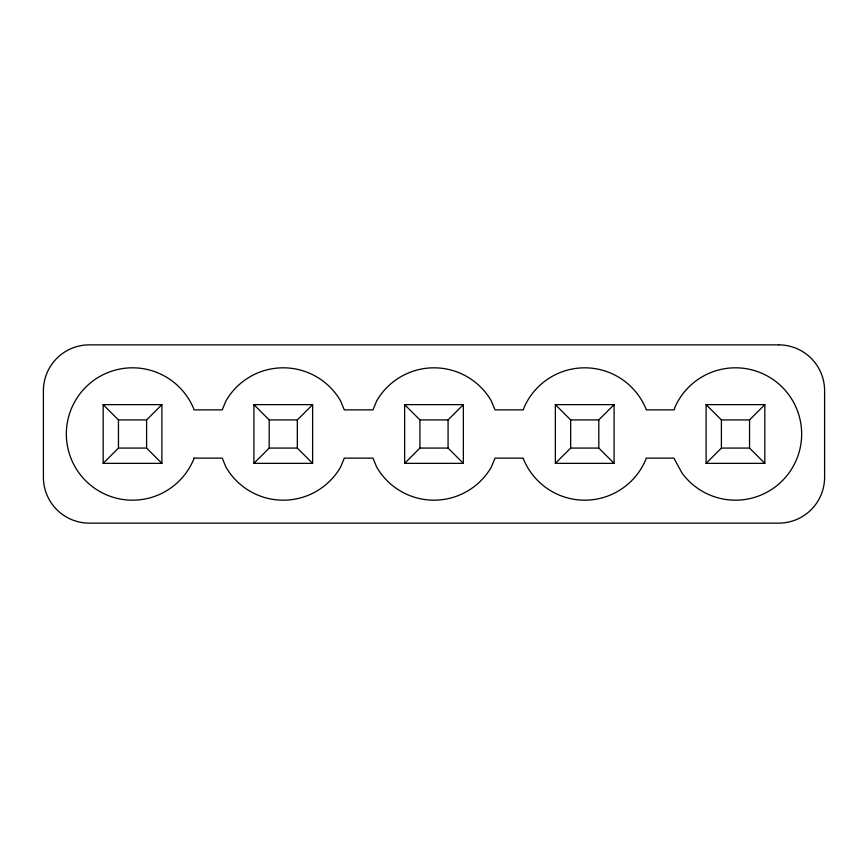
<?xml version="1.0" encoding="UTF-8"?>
<svg xmlns="http://www.w3.org/2000/svg" width="868" height="868" viewBox="0 0 868 868"><rect width="100%" height="100%" fill="white"/><g stroke="black" fill="none" stroke-linecap="round" stroke-linejoin="round"><path stroke-width="1.3" d="M103.173 463.36L118.46 448.072L146.605 448.072L161.893 463.36L161.893 404.64L103.173 404.64L103.173 463.36L161.893 463.36M103.173 404.64L118.46 419.928L146.605 419.928L161.893 404.64M253.901 463.36L269.199 448.072L297.333 448.072L312.632 463.36L253.901 463.36L253.901 404.64L312.632 404.64L312.632 463.36M253.901 404.64L269.199 419.928L297.333 419.928L312.632 404.64M404.64 463.36L419.928 448.072L448.072 448.072L463.36 463.36L404.64 463.36L404.64 404.64L463.36 404.64L463.36 463.36M404.64 404.64L419.928 419.928L448.072 419.928L463.36 404.64M555.368 463.36L570.667 448.072L570.667 419.928L555.368 404.64L614.099 404.64L614.099 463.36L555.368 463.36L555.368 404.64M570.667 419.928L598.801 419.928L614.099 404.64M706.107 463.36L721.395 448.072L749.54 448.072L764.827 463.36L706.107 463.36L706.107 404.64L764.827 404.64L764.827 463.36M706.107 404.64L721.395 419.928L749.54 419.928L764.827 404.64M570.667 448.072L598.801 448.072L614.099 463.36M749.54 419.928L749.54 448.072M721.395 419.928L721.395 448.072M598.801 419.928L598.801 448.072M448.072 419.928L448.072 448.072M419.928 419.928L419.928 448.072M297.333 419.928L297.333 448.072M269.199 419.928L269.199 448.072M146.605 419.928L146.605 448.072M118.46 419.928L118.46 448.072M194.02 458.13L193.727 459.215A66.196 66.196 0 0 1 92.333 486.59A66.196 66.196 0 0 1 92.138 381.562A66.196 66.196 0 0 1 193.64 408.557L193.987 409.87L222.23 409.87L225.94 400.907A66.196 66.196 0 0 1 340.592 400.907L344.303 409.87L372.969 409.87L376.679 400.907A66.196 66.196 0 0 1 491.321 400.907L495.031 409.87L523.317 409.87L523.773 408.21A66.196 66.196 0 0 1 646.074 409.132L646.269 409.87L674.176 409.87L675.011 407.049A66.196 66.196 0 0 1 772.509 379.142A66.196 66.196 0 0 1 783.055 480.004A66.196 66.196 0 0 1 681.901 472.876L673.904 458.13L646.15 458.13L645.694 459.79A66.196 66.196 0 0 1 523.393 458.868L523.198 458.13L495.031 458.13L491.321 467.092A66.196 66.196 0 0 1 376.679 467.092L372.969 458.13L344.303 458.13L340.592 467.092A66.196 66.196 0 0 1 225.94 467.092L222.23 458.13L194.02 458.13M778.715 344.867L89.285 344.867A45.885 45.885 0 0 0 43.4 390.752L43.4 477.248A45.885 45.885 0 0 0 89.285 523.133L778.715 523.133A45.885 45.885 0 0 0 824.6 477.248L824.6 390.752A45.885 45.885 0 0 0 778.715 344.867"/></g></svg>
